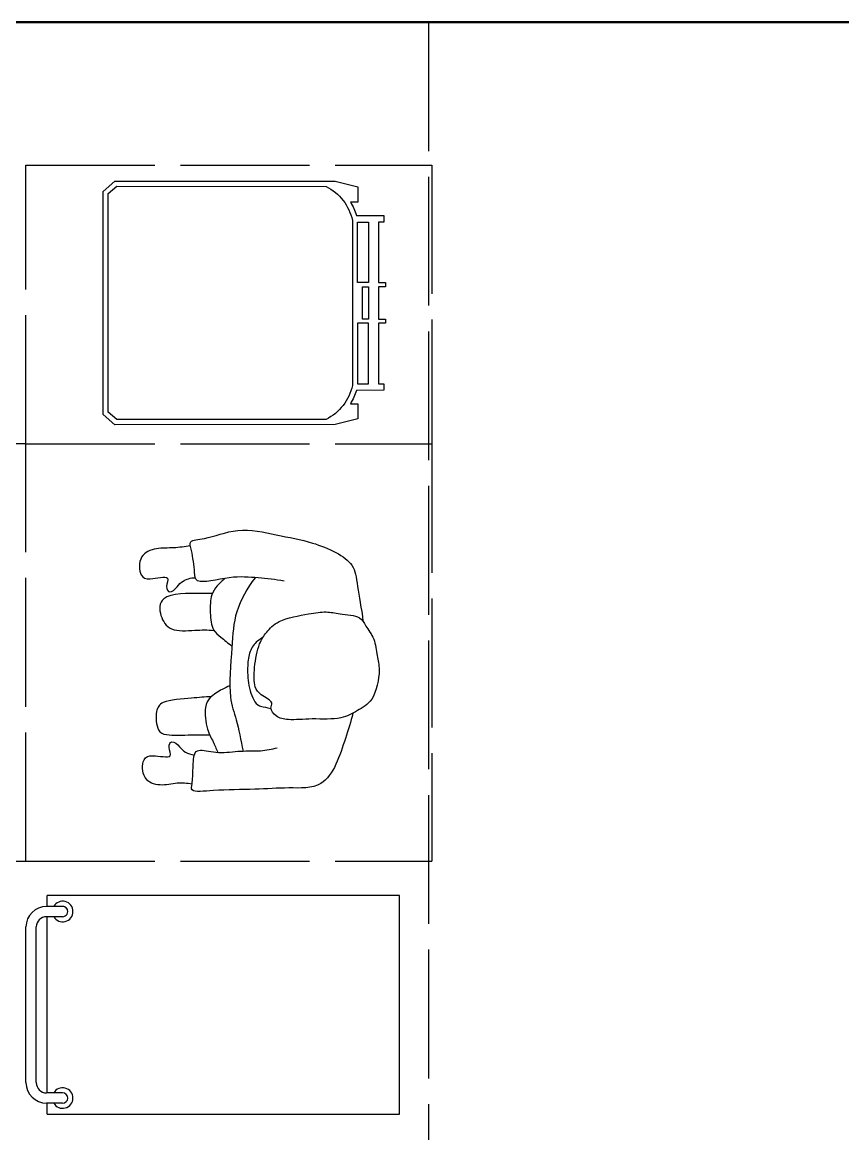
# Model space of a CAD drawing. Header units: millimetres. Extents: x 44692 to 659456, y -26273 to 96111.
# Drawn here: x 259122 to 260740, y -9093 to -6901 of the extents above; entities that cross this region are included whole.
import ezdxf

# ---------------------------------------------------------------- set-up
doc = ezdxf.new("R2010")
doc.units = ezdxf.units.MM
doc.header["$LTSCALE"] = 100
doc.linetypes.add('DASHEDX2', pattern=[3.048, 2.54, -0.508])
for name, color, linetype in [('Area circulacion', 50, 'DASHEDX2'), ('Area proceso', 90, 'DASHEDX2'), ('Personal', 171, 'Continuous'), ('Transporte semielaborado', 30, 'Continuous')]:
    doc.layers.add(name, color=color, linetype=linetype)
doc.layers.add('Paredes', color=7, linetype='Continuous', lineweight=50)

# ---------------------------------------------------------------- blocks, each defined once
blk = doc.blocks.new('pa17-16')
for points, knots in [([(5.62, 2.5537), (5.6188, 2.5427), (5.6154, 2.5253), (5.6223, 2.4901), (5.6346, 2.4293), (5.661, 2.4064), (5.685, 2.3908), (5.7322, 2.3832), (5.7723, 2.3842), (5.7881, 2.3969), (5.8018, 2.4268), (5.8146, 2.4162), (5.8324, 2.4305), (5.8382, 2.4568), (5.8318, 2.5038), (5.8344, 2.5615), (5.8137, 2.5937), (5.7944, 2.6284), (5.7307, 2.6388), (5.7037, 2.6296), (5.6679, 2.626), (5.6442, 2.6055), (5.6228, 2.5961), (5.6214, 2.5667), (5.62, 2.5537)], [0, 0, 0, 0, 0.297584, 0.631064, 1.068635, 1.39533, 1.69617, 2.097861, 2.458938, 2.716293, 3.010442, 3.199165, 3.447293, 3.731671, 4.119196, 4.541864, 4.881702, 5.22714, 5.673063, 5.989311, 6.327668, 6.644571, 6.906626, 7.259736, 7.259736, 7.259736, 7.259736]), ([(5.5575, 2.4391), (5.5549, 2.4218), (5.5525, 2.3852), (5.5491, 2.3329), (5.5712, 2.2599), (5.5431, 2.2589), (5.5029, 2.2526), (5.4793, 2.2435), (5.4785, 2.2813), (5.4499, 2.3438), (5.4658, 2.4235), (5.4776, 2.5033), (5.5116, 2.5798), (5.5552, 2.585), (5.608, 2.5962), (5.6336, 2.6001)], [0, 0, 0, 0, 0.404899, 0.829805, 1.276298, 1.516647, 1.885942, 2.122553, 2.418487, 2.881882, 3.382407, 3.897515, 4.613825, 5.020942, 5.393355, 5.393355, 5.393355, 5.393355]), ([(5.8196, 2.5846), (5.837, 2.5819), (5.8817, 2.5675), (5.9755, 2.5418), (5.972, 2.4609), (5.9791, 2.3926), (5.9812, 2.315), (5.9891, 2.2612), (5.9692, 2.2664), (5.9401, 2.2663), (5.9063, 2.2668), (5.9005, 2.2811), (5.909, 2.3184), (5.9007, 2.3606), (5.9019, 2.4011), (5.8964, 2.4238), (5.8933, 2.4348)], [6.682038, 6.682038, 6.682038, 6.682038, 7.076266, 7.806153, 8.304227, 8.77662, 9.284333, 9.649979, 9.844608, 10.160206, 10.472731, 10.661147, 10.998544, 11.371438, 11.724832, 12.051545, 12.051545, 12.051545, 12.051545]), ([(5.6724, 2.3994), (5.675, 2.3947), (5.6837, 2.383), (5.7041, 2.3718), (5.7348, 2.3697), (5.774, 2.3728), (5.8085, 2.3874), (5.8116, 2.4015), (5.8144, 2.4199)], [0.121052, 0.121052, 0.121052, 0.121052, 0.297289, 0.584433, 0.895396, 1.26174, 1.600834, 1.760925, 1.760925, 1.760925, 1.760925]), ([(5.5522, 2.3809), (5.573, 2.3653), (5.6222, 2.3398), (5.6924, 2.3383), (5.7952, 2.3323), (5.8376, 2.352), (5.881, 2.3613), (5.9019, 2.366)], [0, 0, 0, 0, 0.49262, 0.970296, 1.525877, 1.91054, 2.357805, 2.357805, 2.357805, 2.357805]), ([(5.5552, 2.3206), (5.5597, 2.3147), (5.5706, 2.3043), (5.5892, 2.2916), (5.6248, 2.2913), (5.6613, 2.2967), (5.6731, 2.3154), (5.6858, 2.3299), (5.6912, 2.3378)], [0, 0, 0, 0, 0.262594, 0.520609, 0.853848, 1.185107, 1.43842, 1.738028, 1.738028, 1.738028, 1.738028]), ([(5.7713, 2.3359), (5.7736, 2.3305), (5.7786, 2.3203), (5.7954, 2.2951), (5.8154, 2.2848), (5.8612, 2.2906), (5.8838, 2.3057), (5.8988, 2.3117), (5.9058, 2.3148)], [0, 0, 0, 0, 0.233477, 0.532145, 0.79329, 1.163492, 1.458071, 1.725911, 1.725911, 1.725911, 1.725911]), ([(5.5867, 2.2952), (5.5866, 2.2877), (5.5872, 2.2667), (5.5883, 2.1873), (5.6353, 2.19), (5.6673, 2.2128), (5.6606, 2.2618), (5.6599, 2.2881), (5.6606, 2.3008)], [0.078483, 0.078483, 0.078483, 0.078483, 0.321516, 0.797556, 1.122606, 1.448668, 1.830958, 2.166281, 2.166281, 2.166281, 2.166281]), ([(5.7943, 2.2992), (5.7951, 2.2858), (5.7984, 2.2614), (5.8038, 2.2002), (5.8255, 2.1869), (5.8672, 2.191), (5.8755, 2.2117), (5.8718, 2.2605), (5.8715, 2.286), (5.871, 2.2978)], [0, 0, 0, 0, 0.353805, 0.775896, 1.041599, 1.377968, 1.615337, 2.001902, 2.313716, 2.313716, 2.313716, 2.313716]), ([(5.9713, 2.2652), (5.9703, 2.2553), (5.9686, 2.234), (5.9786, 2.2017), (5.9668, 2.1644), (5.9218, 2.1628), (5.9134, 2.1832), (5.9229, 2.229), (5.8988, 2.2135), (5.882, 2.2215), (5.8976, 2.2397), (5.908, 2.248), (5.912, 2.2618), (5.9127, 2.2683)], [0.038839, 0.038839, 0.038839, 0.038839, 0.324329, 0.654038, 0.980089, 1.31306, 1.562526, 1.890179, 2.123217, 2.319335, 2.559559, 2.78492, 2.989829, 2.989829, 2.989829, 2.989829]), ([(5.4915, 2.2484), (5.4936, 2.2374), (5.4981, 2.215), (5.4968, 2.1806), (5.512, 2.1445), (5.5569, 2.147), (5.5634, 2.1681), (5.5498, 2.2128), (5.5753, 2.1995), (5.5912, 2.209), (5.5741, 2.2257), (5.5617, 2.2339), (5.5559, 2.2515), (5.5556, 2.26)], [0, 0, 0, 0, 0.324329, 0.654038, 0.980089, 1.31306, 1.562526, 1.890179, 2.123217, 2.319335, 2.559559, 2.78492, 3.066636, 3.066636, 3.066636, 3.066636])]:
    blk.add_open_spline(points, degree=3, knots=knots)

msp = doc.modelspace()

# ---------------------------------------------------------------- linework, layer by layer
at = {"layer": 'Area circulacion'}
msp.add_line((259923.244, -6901.322), (259923.244, -9495.875), dxfattribs=at)
at = {"layer": 'Area proceso'}
for p, q in [((259129.787, -7733.017), (259129.787, -7183.017)), ((259129.787, -7183.017), (259929.787, -7183.017)), ((259929.787, -7183.017), (259929.787, -7733.017)), ((259129.787, -7733.017), (258313.787, -7733.017)), ((259129.787, -8556.017), (259129.787, -7733.017)), ((259129.787, -7733.017), (259929.787, -7733.017)), ((259929.787, -7733.017), (259929.787, -8556.017)), ((258313.787, -8556.017), (259129.787, -8556.017))]:
    msp.add_line(p, q, dxfattribs=at)
at = {"layer": 'Area proceso', "color": 3}
msp.add_line((259129.787, -8556.017), (259929.787, -8556.017), dxfattribs=at)
at = {"layer": 'Paredes'}
msp.add_line((263192.263, -6901.322), (257513.787, -6901.322), dxfattribs=at)
at = {"layer": 'Transporte semielaborado'}
for p, q in [((259866.179, -8623.423), (259171.613, -8623.423)), ((259171.613, -8644.864), (259171.613, -8623.423)), ((259866.179, -9054.358), (259866.179, -8623.423)), ((259202.032, -8644.864), (259170.345, -8644.864)), ((259202.032, -8665.144), (259170.345, -8665.144)), ((259171.613, -9012.637), (259171.613, -8665.144)), ((259129.787, -8992.358), (259129.787, -8685.423)), ((259150.066, -8992.358), (259150.066, -8685.423)), ((259202.032, -9012.637), (259170.345, -9012.637)), ((259202.032, -9032.917), (259170.345, -9032.917)), ((259171.613, -9054.358), (259171.613, -9032.917)), ((259171.613, -9054.358), (259171.613, -9032.917)), ((259171.613, -9054.358), (259171.613, -9044.218)), ((259171.613, -9054.358), (259181.752, -9054.358)), ((259171.613, -9054.358), (259202.032, -9054.358)), ((259171.613, -9054.358), (259866.179, -9054.358))]:
    msp.add_line(p, q, dxfattribs=at)
for points in [[(259838.152, -7494.991), (259824.424, -7494.991), (259824.424, -7614.137), (259835.327, -7614.137), (259835.327, -7620.651), (259835.327, -7627.167), (259781.132, -7627.538, -0.06535175), (259769.219, -7653.706), (259783.947, -7653.597), (259783.947, -7683.708), (259739.517, -7694.701), (259304.837, -7694.987), (259281.785, -7674.869), (259281.785, -7454.844), (259281.785, -7234.819), (259304.837, -7214.701), (259739.517, -7214.987), (259783.947, -7225.98), (259783.947, -7256.092), (259769.219, -7255.982, -0.06535175), (259781.132, -7282.151), (259835.327, -7282.521), (259835.327, -7289.037), (259835.327, -7295.551), (259824.424, -7295.551), (259824.424, -7414.697), (259838.152, -7414.697), (259838.152, -7422.82), (259824.424, -7422.82), (259824.424, -7454.844), (259824.424, -7486.869), (259838.152, -7486.869)], [(259721.188, -7684.713), (259308.584, -7684.985), (259291.785, -7670.323), (259291.785, -7454.844), (259291.785, -7239.365), (259308.584, -7224.704), (259721.188, -7224.975, -0.22212915), (259773.442, -7292.098), (259773.442, -7617.59, -0.22212915)]]:
    msp.add_lwpolyline(points, format="xyb", close=True, dxfattribs=at)
for points in [[(259782.997, -7414.697), (259782.997, -7295.551), (259805.023, -7295.551), (259805.023, -7414.697), (259783.004, -7414.697)], [(259782.997, -7494.991), (259782.997, -7614.137), (259805.023, -7614.137), (259805.023, -7494.991), (259783.004, -7494.991)]]:
    msp.add_lwpolyline(points, dxfattribs=at)
msp.add_lwpolyline([(259793.01, -7422.82), (259805.023, -7422.82), (259805.023, -7454.844), (259805.023, -7486.869), (259793.01, -7486.869), (259793.01, -7454.844)], close=True, dxfattribs=at)
for centre, radius, start, end in [((259202.032, -8655.004), 20.279, 210, 150), ((259170.345, -8685.423), 40.559, 90, 180), ((259202.032, -8655.004), 10.14, 0, 90), ((259202.032, -8655.004), 10.14, 269.999891, 90), ((259170.345, -8685.423), 20.279, 90, 180), ((259170.345, -8992.358), 40.559, 180, 270), ((259170.345, -8992.358), 20.279, 180, 270), ((259202.032, -9022.777), 20.279, 210, 150), ((259202.032, -9022.777), 10.14, 270, 90)]:
    msp.add_arc(centre, radius, start, end, dxfattribs=at)

# ---------------------------------------------------------------- block references
at = {"layer": 'Personal', "xscale": 979.1504951166461, "yscale": 979.1504951166461, "zscale": 979.1504951166461, "rotation": 268.3998681193052}
msp.add_blockref('pa17-16', (257403.206, -2497.231), dxfattribs=at)

doc.saveas('drawing.dxf')
